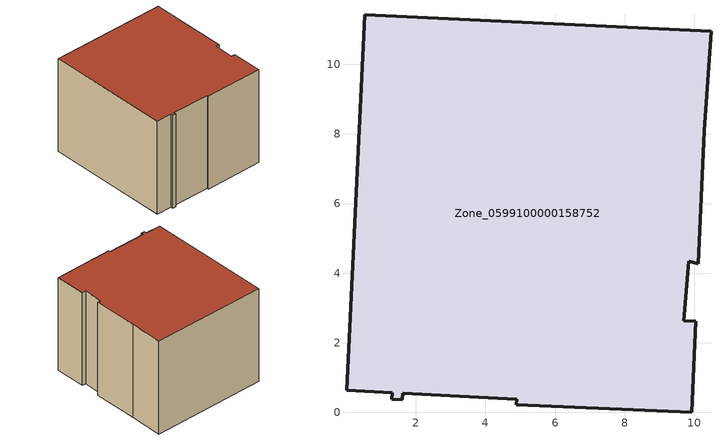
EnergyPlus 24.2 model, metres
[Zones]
Zone_0599100000158752
 floor ground (C_G): 1.62,0.56 1.61,0.36 1.31,0.37 1.32,0.57 0.01,0.64 0.53,11.43 10.48,10.95 10.28,8.09 10.11,4.28 9.84,4.34 9.7,2.63 10.04,2.61 9.92,0 4.89,0.22 4.9,0.38 z0
 wall outside (C_F): 10.48,10.95 0.53,11.43 0.01,0.64 1.32,0.57 1.31,0.37 1.61,0.36 1.62,0.56 4.9,0.38 4.89,0.22 9.92,0 10.04,2.61 9.7,2.63 9.84,4.34 10.11,4.28 10.28,8.09 10.48,10.95 z0:8.31
 roof outside (C_R): 10.11,4.28 10.28,8.09 10.48,10.95 0.53,11.43 0.01,0.64 1.32,0.57 1.31,0.37 1.61,0.36 1.62,0.56 4.9,0.38 4.89,0.22 9.92,0 10.04,2.61 9.7,2.63 9.84,4.34 z8.31
[BUILDING]
Pand.0599100000158752: North Axis=0; Terrain=City; Loads Convergence Tolerance Value=0.04; Temperature Convergence Tolerance Value=0.4; Solar Distribution=FullExterior; Maximum Number of Warmup Days=25; Minimum Number of Warmup Days=1
[Site:Location]
Rotterdam.The.Hague.AP_ZH_NLD Design_Conditions: Latitude=51.96; Longitude=4.45; Time Zone=1; Elevation=-4.5
[SITE:GROUNDTEMPERATURE:BUILDINGSURFACE]
18, 18, 18, 18, 18, 18, 18, 18, 18, 18, 18, 18
[MATERIAL] Thermal Absorptance=0.9; Solar Absorptance=0.7; Visible Absorptance=0.7
Name | Roughness | Thickness | Conductivity | Density | Specific Heat
G.TC.1946 | MediumSmooth | 0.15 | 1 | 540 | 1210
F.TC.1946 | Rough | 0.3 | 0.857143 | 1920 | 840
R.TC.1946 | MediumRough | 0.2 | 0.909091 | 1500 | 1000
[CONSTRUCTION]
C_G: G.TC.1946
C_F: F.TC.1946
C_R: R.TC.1946
[ZONE]
Zone_0599100000158752: Type=1; Multiplier=1; Ceiling Height=Autocalculate; Volume=Autocalculate; Floor Area=autocalculate; Part of Total Floor Area=Yes
[ZONEINFILTRATION:DESIGNFLOWRATE]
Infil_Zone_0599100000158752: Zone or ZoneList or Space or SpaceList=Zone_0599100000158752; Schedule=AlwaysOn; Design Flow Rate Calculation Method=Flow/Area; Flow Rate per Floor Area=0.003; Constant Term Coefficient=1; Temperature Term Coefficient=0; Velocity Term Coefficient=0; Velocity Squared Term Coefficient=0
[HVACTEMPLATE:ZONE:IDEALLOADSAIRSYSTEM]
Zone_0599100000158752: Maximum Heating Supply Air Temperature=50; Minimum Cooling Supply Air Temperature=13; Maximum Heating Supply Air Humidity Ratio=0.0156; Minimum Cooling Supply Air Humidity Ratio=0.0077; Heating Limit=NoLimit; Cooling Limit=NoLimit; Dehumidification Control Type=ConstantSensibleHeatRatio; Cooling Sensible Heat Ratio=0.7; Dehumidification Setpoint=60; Humidification Control Type=None; Humidification Setpoint=30; Outdoor Air Method=None; Outdoor Air Flow Rate per Person=0.00944; Outdoor Air Flow Rate per Zone Floor Area=0; Outdoor Air Flow Rate per Zone=0; Demand Controlled Ventilation Type=None; Outdoor Air Economizer Type=NoEconomizer; Heat Recovery Type=None; Sensible Heat Recovery Effectiveness=0.7; Latent Heat Recovery Effectiveness=0.65
[ZONECONTROL:THERMOSTAT]
ThermostatControl_Zone_0599100000158752: Zone or ZoneList=Zone_0599100000158752; Control Type Schedule=DualSetpointControlType; Control 1=Thermostat_Zone_0599100000158752; Temperature Difference Between Cutout And Setpoint=0
[THERMOSTATSETPOINT:DUALSETPOINT]
Thermostat_Zone_0599100000158752: Heating Setpoint Temperature Schedule=HeatingSetpoint_Zone_0599100000158752; Cooling Setpoint Temperature Schedule=CoolingSetpoint_Zone_0599100000158752
[SCHEDULE:COMPACT]
HeatingSetpoint_Zone_0599100000158752: Through: 12/31, For: AllDays, Until: 24:00, 21
CoolingSetpoint_Zone_0599100000158752: Through: 12/31, For: AllDays, Until: 24:00, 24
DualSetpointControlType: Through: 12/31, For: AllDays, Until: 24:00, 4
AlwaysOn: Through: 12/31, For: AllDays, Until: 24:00, 1
